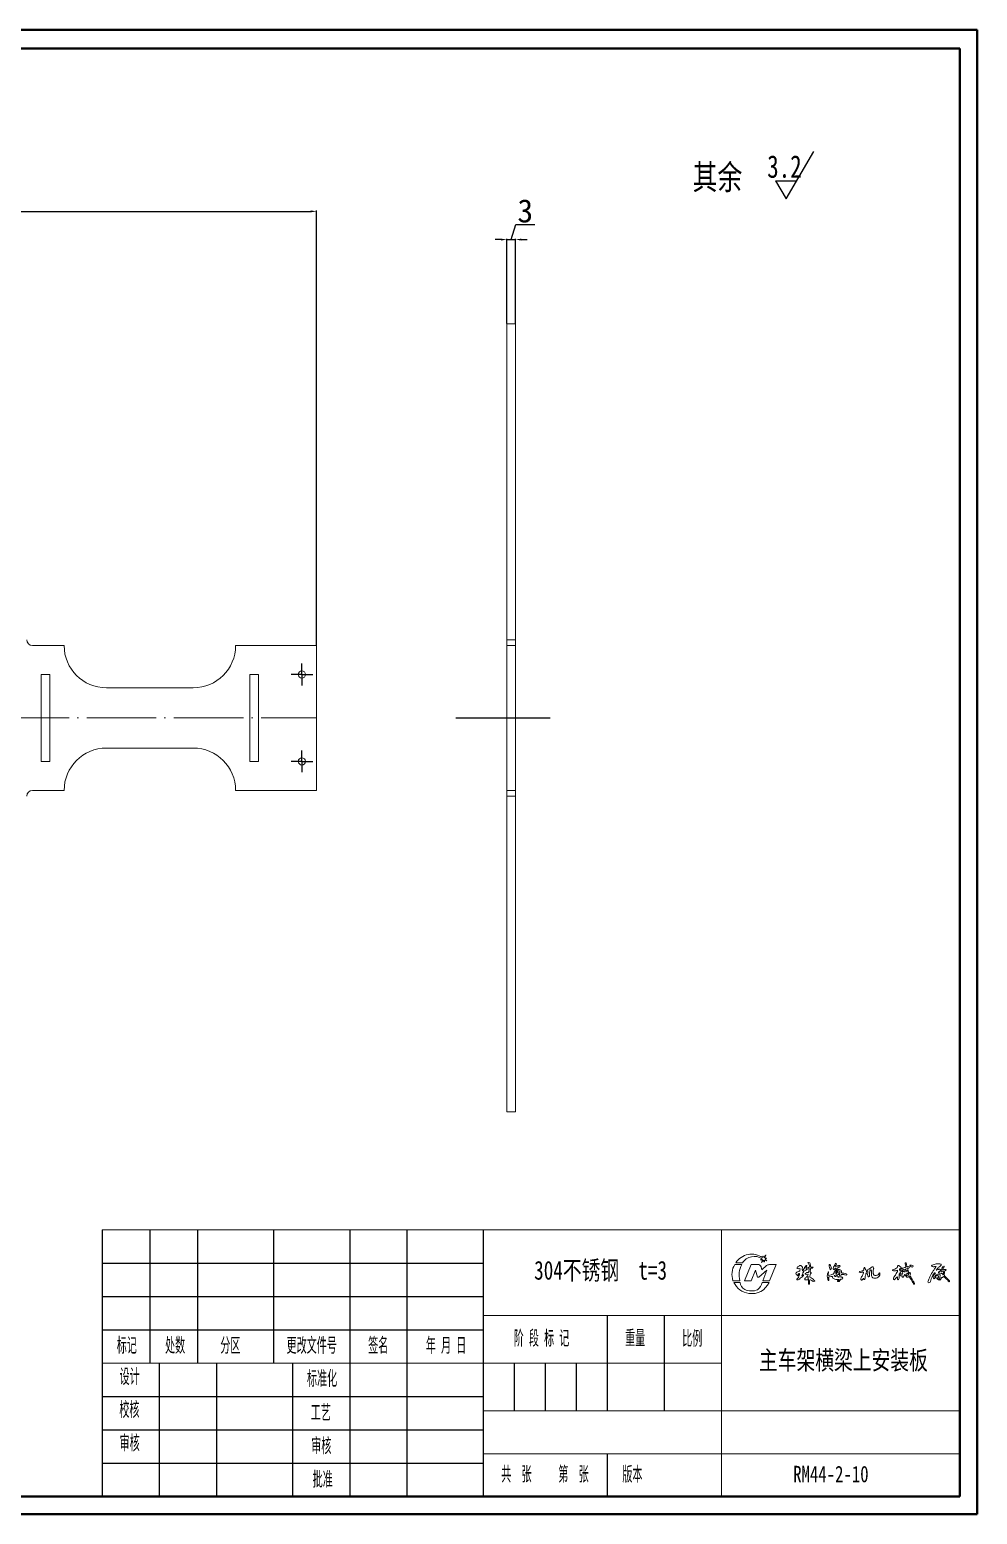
# Model space of a CAD drawing. Header units: millimetres. Extents: x 33 to 2055, y -2151 to 193.
# Drawn here: x 1728 to 2055, y -2151 to -1638 of the extents above; entities that cross this region are included whole.
import ezdxf

# ---------------------------------------------------------------- set-up
doc = ezdxf.new("R2010")
doc.units = ezdxf.units.MM
doc.linetypes.add('ACAD_ISO04W100', pattern=[30, 24, -3, 0, -3])
for name, color, linetype in [('10', 7, 'Continuous'), ('5', 7, 'Continuous'), ('9', 7, 'Continuous')]:
    doc.layers.add(name, color=color, linetype=linetype)
doc.layers.add('中心线', color=6, linetype='ACAD_ISO04W100', lineweight=0)
doc.layers.add('尺寸线', color=100, linetype='Continuous', lineweight=5)
doc.styles.add('SLDTEXTSTYLE1', font='TXT', dxfattribs={"width": 0.7, "bigfont": 'bigfont'})
doc.dimstyles.new('ISO-25', dxfattribs={"dimtxt": 2.5, "dimasz": 2.5, "dimexe": 1.25, "dimexo": 0.625, "dimtad": 1, "dimtxsty": 'Standard', "dimcen": 2.5, "dimadec": 0, "dimazin": 0, "dimtfac": 1, "dimtmove": 0, "dimatfit": 3, "dimfxl": 1, "dimarcsym": 0})

# ---------------------------------------------------------------- blocks, each defined once
blk = doc.blocks.new('SW_CENTERMARKSYMBOL_1')
at = {"layer": '10', "color": 0}
for p, q in [((-2.5, 0), (-3.75, 0)), ((0, 0), (-2.5, 0)), ((0, 2.5), (0, 3.75)), ((0, 0), (0, 2.5)), ((0, 0), (0, -2.5)), ((0, 0), (2.5, 0)), ((2.5, 0), (3.75, 0)), ((0, -2.5), (0, -3.75))]:
    blk.add_line(p, q, dxfattribs=at)
blk = doc.blocks.new('*D88')
at = {"layer": 'Defpoints', "color": 0, "transparency": 16777216}
for p in [(1826.78, -1701.09), (1536.78, -1850.94), (1826.78, -1850.94)]:
    blk.add_point(p, dxfattribs=at)
at = {"layer": '尺寸线', "color": 0, "lineweight": -2, "transparency": 16777216}
for p, q in [((1536.78, -1850.84), (1536.78, -1700.79)), ((1538.78, -1701.09), (1824.78, -1701.09)), ((1826.78, -1850.84), (1826.78, -1700.79))]:
    blk.add_line(p, q, dxfattribs=at)
at = {"layer": '尺寸线', "color": 0, "transparency": 16777216}
for points in [[(1538.78, -1700.76), (1538.78, -1701.42), (1536.78, -1701.09)], [(1824.78, -1700.76), (1824.78, -1701.42), (1826.78, -1701.09)]]:
    blk.add_solid(points, dxfattribs=at)
at = {"layer": '尺寸线', "color": 0, "transparency": 16777216, "insert": (1681.78, -1696.46), "char_height": 8, "attachment_point": 5}
blk.add_mtext('290', dxfattribs=at)
blk = doc.blocks.new('*D89')
at = {"layer": 'Defpoints', "color": 0, "transparency": 16777216}
for p in [(1895.53, -1710.83), (1892.53, -1739.94), (1895.53, -1739.94)]:
    blk.add_point(p, dxfattribs=at)
at = {"layer": '尺寸线', "color": 0, "lineweight": -2, "transparency": 16777216}
for p, q in [((1894.03, -1710.83), (1895.6, -1705.59)), ((1895.6, -1705.59), (1902.19, -1705.59)), ((1890.53, -1710.83), (1888.53, -1710.83)), ((1892.53, -1739.84), (1892.53, -1710.53)), ((1892.53, -1710.83), (1895.53, -1710.83)), ((1892.53, -1710.83), (1895.53, -1710.83)), ((1895.53, -1739.84), (1895.53, -1710.53)), ((1897.53, -1710.83), (1899.53, -1710.83))]:
    blk.add_line(p, q, dxfattribs=at)
at = {"layer": '尺寸线', "color": 0, "transparency": 16777216}
for points in [[(1890.53, -1710.5), (1890.53, -1711.16), (1892.53, -1710.83)], [(1897.53, -1710.5), (1897.53, -1711.16), (1895.53, -1710.83)]]:
    blk.add_solid(points, dxfattribs=at)
at = {"layer": '尺寸线', "color": 0, "transparency": 16777216, "insert": (1898.89, -1700.97), "char_height": 8, "attachment_point": 5}
blk.add_mtext('3', dxfattribs=at)

msp = doc.modelspace()

# ---------------------------------------------------------------- linework, layer by layer
for p, q in [((1988.946, -1696.768), (1998.552, -1680.438)), ((1985.324, -1690.611), (1988.946, -1696.768)), ((1985.324, -1690.611), (1992.567, -1690.611)), ((1874.895, -1875.935), (1907.544, -1875.935))]:
    msp.add_line(p, q)
at = {"color": 7, "linetype": 'Continuous', "lineweight": 15}
for p, q in [((1895.531, -1739.935), (1892.531, -1739.935)), ((1892.531, -1739.935), (1892.531, -1848.935)), ((1895.531, -1848.935), (1895.531, -1739.935)), ((1892.531, -1848.935), (1895.531, -1848.935)), ((1892.531, -1848.935), (1892.531, -1850.935)), ((1895.531, -1848.935), (1895.531, -1850.935)), ((1739.676, -1850.935), (1728.779, -1850.935)), ((1826.779, -1850.935), (1798.883, -1850.935)), ((1826.779, -1900.935), (1826.779, -1850.935)), ((1892.531, -1850.935), (1895.531, -1850.935)), ((1892.531, -1850.935), (1892.531, -1900.935)), ((1895.531, -1850.935), (1895.531, -1900.935)), ((1731.779, -1890.935), (1731.779, -1860.935)), ((1731.779, -1860.935), (1734.779, -1860.935)), ((1734.779, -1860.935), (1734.779, -1890.935)), ((1803.779, -1860.935), (1806.779, -1860.935)), ((1803.779, -1890.935), (1803.779, -1860.935)), ((1806.779, -1860.935), (1806.779, -1890.935)), ((1754.279, -1865.539), (1784.279, -1865.539)), ((1754.279, -1886.332), (1784.279, -1886.332)), ((1734.779, -1890.935), (1731.779, -1890.935)), ((1806.779, -1890.935), (1803.779, -1890.935)), ((1728.779, -1900.935), (1739.676, -1900.935)), ((1798.883, -1900.935), (1826.779, -1900.935)), ((1892.531, -1900.935), (1895.531, -1900.935)), ((1892.531, -1900.935), (1892.531, -1902.935)), ((1895.531, -1900.935), (1895.531, -1902.935)), ((1892.531, -1902.935), (1895.531, -1902.935)), ((1892.531, -1902.935), (1892.531, -2011.935)), ((1895.531, -1902.935), (1895.531, -2011.935)), ((1895.531, -2011.935), (1892.531, -2011.935))]:
    msp.add_line(p, q, dxfattribs=at)
for centre in [(1821.779, -1860.935), (1821.779, -1890.935)]:
    msp.add_circle(centre, 1.25, dxfattribs=at)
for centre, radius, start, end in [((1728.779, -1848.935), 2, 180, 270), ((1754.279, -1850.935), 14.604, 180, 270), ((1784.279, -1850.935), 14.604, 270, 0), ((1754.279, -1900.935), 14.604, 90, 180), ((1784.279, -1900.935), 14.604, 0, 90), ((1728.779, -1902.935), 2, 90, 180)]:
    msp.add_arc(centre, radius, start, end, dxfattribs=at)
at = {"layer": '10', "color": 7, "lineweight": 15}
for p, q in [((1966.628, -2052.586), (1966.628, -2098.648)), ((1884.373, -2082.197), (2048.883, -2082.197)), ((1752.765, -2098.648), (1966.628, -2098.648)), ((1966.628, -2098.648), (1966.628, -2144.711)), ((1884.373, -2115.099), (2048.883, -2115.099)), ((1884.373, -2129.934), (2048.883, -2129.934))]:
    msp.add_line(p, q, dxfattribs=at)
at = {"layer": '5', "color": 7, "lineweight": 15}
for p, q in [((1752.765, -2052.586), (2048.883, -2052.586)), ((1752.765, -2052.586), (2048.883, -2052.586)), ((1971.236, -2064.577), (1973.624, -2064.577)), ((1973.909, -2064.021), (1971.599, -2064.02)), ((1974.576, -2070.165), (1976.867, -2064.604)), ((1976.867, -2064.604), (1979.205, -2064.604)), ((1980.121, -2062.936), (1980.644, -2062.588)), ((1980.769, -2062.978), (1980.133, -2062.978)), ((1980.413, -2063.871), (1980.769, -2062.978)), ((1981.094, -2063.142), (1980.451, -2063.894)), ((1980.613, -2066.437), (1982.174, -2064.976)), ((1980.82, -2062.218), (1980.887, -2061.73)), ((1980.992, -2061.709), (1981.269, -2062.178)), ((1981.387, -2063.649), (1981.094, -2063.142)), ((1981.269, -2062.178), (1981.973, -2061.305)), ((1981.5, -2063.103), (1981.494, -2063.621)), ((1982.251, -2063.367), (1981.5, -2063.103)), ((1982.011, -2061.328), (1981.584, -2062.327)), ((1981.584, -2062.327), (1982.137, -2062.342)), ((1982.15, -2062.383), (1981.734, -2062.696)), ((1981.734, -2062.696), (1982.31, -2063.273)), ((1983.2, -2064.604), (1985.517, -2064.604)), ((1985.517, -2064.604), (1983.209, -2070.183)), ((2003.845, -2064.63), (2003.984, -2064.553)), ((2003.984, -2064.553), (2004.13, -2064.626)), ((2005.914, -2065.009), (2005.892, -2065.175)), ((2006.177, -2064.788), (2005.914, -2065.009)), ((2006.042, -2064.162), (2006.207, -2064.194)), ((2030.046, -2064.104), (2030.095, -2063.96)), ((2030.121, -2064.266), (2030.046, -2064.104)), ((2030.199, -2064.803), (2030.121, -2064.266)), ((2031.793, -2064.776), (2031.716, -2064.942)), ((2031.716, -2064.942), (2031.85, -2065.092)), ((2032.804, -2065.215), (2032.739, -2065.034)), ((1978.431, -2066.49), (1976.876, -2070.165)), ((1979.097, -2069.003), (1978.431, -2066.49)), ((1979.585, -2069.003), (1979.097, -2069.003)), ((1982.356, -2066.565), (1979.585, -2069.003)), ((1980.305, -2065.345), (1980.613, -2066.437)), ((1980.901, -2070.183), (1982.356, -2066.565)), ((1992.614, -2069.838), (1992.66, -2069.692)), ((1993.147, -2067.843), (1993.08, -2067.93)), ((1993.383, -2068.224), (1993.28, -2068.555)), ((1993.357, -2068.772), (1993.627, -2067.979)), ((1993.551, -2066.843), (1993.694, -2066.757)), ((1993.771, -2066.074), (1993.631, -2065.999)), ((1994.597, -2066.729), (1994.754, -2066.75)), ((1994.631, -2068.299), (1994.737, -2068.172)), ((1994.737, -2068.172), (1994.902, -2068.189)), ((1995.486, -2069.842), (1995.378, -2069.721)), ((1995.554, -2067.834), (1995.543, -2067.679)), ((1995.704, -2067.89), (1995.554, -2067.834)), ((1995.779, -2065.761), (1995.843, -2065.895)), ((1996.563, -2067.985), (1996.469, -2067.884)), ((1996.499, -2069.056), (1996.543, -2069.765)), ((1996.603, -2068.876), (1996.601, -2068.762)), ((1996.657, -2070.099), (1996.603, -2068.876)), ((1996.895, -2066.073), (1996.75, -2066.011)), ((1997.58, -2065.883), (1997.434, -2065.949)), ((2003.491, -2067.16), (2003.608, -2067.089)), ((2003.635, -2070.091), (2003.502, -2070.074)), ((2003.631, -2068.989), (2003.614, -2069.145)), ((2003.765, -2068.897), (2003.631, -2068.989)), ((2003.734, -2069.968), (2003.635, -2070.091)), ((2004.985, -2068.791), (2004.881, -2068.685)), ((2004.984, -2068.96), (2004.985, -2068.791)), ((2006, -2067.555), (2006.055, -2067.625)), ((2006.352, -2066.464), (2006.097, -2067.449)), ((2006.195, -2068.777), (2006.284, -2068.649)), ((2006.274, -2065.973), (2006.232, -2065.847)), ((2006.335, -2068.306), (2006.45, -2068.23)), ((2006.354, -2067.113), (2006.446, -2066.679)), ((2006.644, -2067.03), (2006.45, -2067.169)), ((2006.533, -2067.23), (2006.629, -2067.154)), ((2006.695, -2067.148), (2006.762, -2067.205)), ((2006.713, -2070.298), (2006.717, -2070.147)), ((2007.333, -2067.586), (2007.279, -2067.939)), ((2007.386, -2068.151), (2007.486, -2067.361)), ((2007.876, -2069.672), (2007.737, -2069.718)), ((2008.424, -2069.441), (2008.365, -2069.596)), ((2008.457, -2069.009), (2008.527, -2069.128)), ((2009.9, -2067.968), (2009.879, -2068.134)), ((2014.302, -2067.269), (2014.212, -2067.178)), ((2015.12, -2067.269), (2014.911, -2067.375)), ((2015.123, -2069.947), (2014.987, -2069.986)), ((2015.637, -2067.246), (2015.497, -2067.16)), ((2015.753, -2069.38), (2015.604, -2069.377)), ((2015.664, -2067.449), (2015.637, -2067.246)), ((2015.79, -2069.588), (2015.753, -2069.38)), ((2015.815, -2065.822), (2015.856, -2065.648)), ((2015.856, -2065.648), (2016.027, -2065.649)), ((2016.139, -2069.677), (2015.978, -2069.763)), ((2016.634, -2066.597), (2016.779, -2066.744)), ((2017.142, -2066.361), (2017.104, -2066.538)), ((2017.395, -2068.831), (2017.567, -2068.846)), ((2017.909, -2066.781), (2018.001, -2066.625)), ((2018.256, -2066.366), (2018.376, -2066.447)), ((2026.521, -2069.728), (2026.388, -2069.859)), ((2027.427, -2069.019), (2027.4, -2068.846)), ((2027.417, -2065.535), (2027.431, -2065.162)), ((2027.75, -2069.778), (2027.653, -2069.903)), ((2028.215, -2066.672), (2028.355, -2066.728)), ((2028.464, -2067.272), (2028.342, -2067.312)), ((2028.643, -2065.67), (2028.64, -2065.824)), ((2029.165, -2066.575), (2028.73, -2067.03)), ((2029.027, -2068.578), (2028.88, -2068.493)), ((2029.204, -2068.993), (2029.038, -2068.959)), ((2029.121, -2067.137), (2029.367, -2066.875)), ((2030.046, -2066.152), (2029.614, -2066.282)), ((2030.001, -2066.498), (2030.231, -2066.462)), ((2030.049, -2068.048), (2030.014, -2067.886)), ((2030.028, -2067.08), (2030.028, -2066.942)), ((2030.887, -2066.012), (2030.046, -2066.152)), ((2030.247, -2068.514), (2030.111, -2068.597)), ((2030.521, -2068.217), (2030.247, -2068.514)), ((2030.27, -2066.468), (2030.414, -2066.607)), ((2030.443, -2068.58), (2030.718, -2068.527)), ((2030.625, -2067.718), (2030.596, -2067.754)), ((2030.607, -2066.985), (2030.789, -2066.935)), ((2030.674, -2065.33), (2030.798, -2065.447)), ((2031.308, -2067.472), (2031.33, -2067.65)), ((2031.33, -2067.65), (2031.484, -2067.785)), ((2031.604, -2067.307), (2031.762, -2067.348)), ((2031.8, -2068.19), (2031.711, -2068.334)), ((2040.516, -2067.676), (2040.47, -2067.547)), ((2040.488, -2068.855), (2040.518, -2068.683)), ((2040.712, -2069.129), (2040.488, -2068.855)), ((2040.814, -2066.546), (2040.982, -2066.574)), ((2041.395, -2069.129), (2041.261, -2069.246)), ((2041.61, -2067.15), (2041.534, -2067.338)), ((2042.803, -2067.143), (2042.631, -2067.136)), ((2043.041, -2066.234), (2042.974, -2066.415)), ((2042.974, -2066.415), (2043.037, -2066.541)), ((2043.37, -2065.131), (2043.478, -2065.273)), ((2044.061, -2066.283), (2044.187, -2066.419)), ((1972.972, -2070.165), (1970.607, -2070.173)), ((1970.94, -2070.784), (1973.066, -2070.784)), ((1976.876, -2070.165), (1974.576, -2070.165)), ((1980.729, -2070.784), (1983.067, -2070.784)), ((1983.209, -2070.183), (1980.901, -2070.183)), ((1996.779, -2071.374), (1996.693, -2071.247)), ((1997.089, -2071.187), (1997.082, -2071.334)), ((1998.839, -2070.233), (1998.777, -2070.358)), ((2033.262, -2071.324), (2033.099, -2071.366))]:
    msp.add_line(p, q, dxfattribs=at)
for centre, radius, start, end in [((1976.793, -2068.035), 6.545, 148.10678, 199.0712), ((1977.048, -2067.41), 6.418, 53.99854, 148.11308), ((1980.694, -2068.234), 7.96, 152.64769, 194.03749), ((1977.975, -2066.59), 4.81, 56.30183, 147.72417), ((1979.284, -2065.674), 1.072, 17.84837, 94.25997), ((1980.133, -2062.955), 0.0228, 123.59808, 270), ((1980.434, -2063.88), 0.0228, 158.25924, 319.48501), ((1980.943, -2061.738), 0.0569, 30.5695, 172.24527), ((1981.437, -2063.62), 0.0569, 210.0475, 359.33925), ((1981.99, -2061.319), 0.0228, 336.84757, 141.15035), ((1982.137, -2062.365), 0.0228, 306.89987, 88.42974), ((1983.334, -2066.576), 1.976, 93.88116, 125.93911), ((1982.27, -2063.313), 0.0569, 250.62338, 44.9943), ((1993.628, -2065.562), 0.537, 95.00357, 146.77594), ((1993.864, -2065.265), 0.369, 40.56591, 139.98771), ((1993.131, -2067.062), 2.275, 55.36323, 63.54781), ((1996.033, -2065.172), 0.28, 71.26752, 170.74483), ((1995.923, -2065.034), 0.237, 316.66988, 32.3132), ((1996.652, -2064.109), 0.213, 66.69586, 147.69693), ((1996.431, -2064.323), 0.33, 25.63936, 82.80869), ((1995.152, -2065.139), 1.845, 356.13915, 31.29985), ((1996.713, -2064.535), 0.622, 12.6009, 87.89792), ((1996.272, -2064.93), 1.175, 346.7386, 26.84101), ((2004.573, -2064.908), 0.779, 159.05098, 196.84599), ((2004.433, -2064.627), 0.304, 179.85433, 247.00262), ((2003.049, -2065.666), 1.476, 4.16649, 30.95386), ((1995.32, -2059.463), 11.662, 330.76649, 333.99261), ((1997.344, -2059.384), 9.923, 328.44852, 331.21479), ((2005.868, -2064.408), 0.489, 309.16772, 348.94294), ((2003.016, -2065.835), 3.588, 21.79876, 27.21515), ((2007.152, -2066.78), 1.761, 94.04097, 105.21873), ((2007.889, -2068.168), 3.261, 99.23738, 105.30645), ((2007.34, -2065.276), 0.327, 29.98959, 85.48529), ((2027.891, -2065.439), 0.536, 92.38317, 148.90354), ((2027.588, -2065.445), 0.61, 29.05936, 62.6982), ((2030.171, -2064.19), 0.243, 21.32184, 108.17619), ((2034.542, -2064.396), 4.362, 185.35467, 190.09043), ((2029.312, -2064.728), 1.253, 356.92747, 29.94288), ((2033.161, -2064.533), 2.612, 185.74219, 197.75807), ((2031.929, -2066.138), 1.369, 53.71884, 95.69989), ((2041.462, -2068.797), 4.44, 103.38514, 121.96981), ((2039.602, -2064.729), 0.576, 211.526, 265.05364), ((2041.488, -2067.475), 3.177, 86.6853, 109.38389), ((2041.796, -2065.437), 1.141, 59.89747, 96.25219), ((2042.135, -2064.721), 0.358, 292.93388, 49.26034), ((1992.79, -2067.719), 0.496, 111.73471, 250.43201), ((1991.464, -2064.661), 2.838, 293.74076, 304.37866), ((1993.062, -2067.321), 2.556, 259.91518, 270.87813), ((1991.918, -2069.662), 1.637, 52.03613, 64.44068), ((1997.256, -2073.014), 5.67, 135.77997, 144.14487), ((1993.17, -2065.91), 0.481, 115.88205, 173.9154), ((1993.104, -2065.258), 0.728, 235.55963, 273.09561), ((1995.101, -2065.99), 3.227, 227.57647, 233.63482), ((1993.18, -2065.488), 0.22, 90.16643, 177.15274), ((1993.624, -2067.878), 1.038, 94.00789, 122.49705), ((1993.271, -2067.958), 0.193, 171.39316, 285.58996), ((1993.054, -2069.242), 0.637, 274.20871, 318.69402), ((1993.414, -2065.01), 1.012, 254.45682, 282.35154), ((1993.294, -2067.919), 0.166, 67.96471, 152.63215), ((1993.222, -2068.537), 0.0613, 236.67345, 342.78491), ((1992.642, -2068.552), 0.748, 317.34984, 342.87309), ((1993.324, -2068.206), 0.0613, 342.78491, 91.18323), ((1993.127, -2066.873), 0.922, 284.42988, 294.48738), ((1993.514, -2067.795), 0.0833, 338.4925, 93.47325), ((1995.496, -2071.148), 2.462, 123.39982, 142.88236), ((1993.462, -2067.936), 0.17, 345.40153, 40.67624), ((1992.815, -2066.441), 0.935, 340.21454, 1.49825), ((1992.997, -2066.197), 0.784, 343.75878, 9.03261), ((1991.554, -2064.735), 5.068, 300.69424, 306.31765), ((1993.684, -2067.808), 0.935, 317.22654, 337.38014), ((1994.402, -2068.193), 0.252, 262.75607, 335.03996), ((1996.056, -2064.484), 1.779, 203.40216, 213.911), ((1995.859, -2066.162), 1.384, 170.36434, 204.19773), ((1993.931, -2065.59), 0.659, 328.87571, 9.96208), ((1993.98, -2067.713), 0.727, 321.28638, 0.14287), ((1995.898, -2070.153), 1.893, 125.14715, 135.17814), ((1994.992, -2067.646), 0.293, 96.06335, 192.77441), ((1993.936, -2066.305), 0.931, 331.4243, 351.08691), ((1994.694, -2068.361), 0.27, 295.09104, 39.4683), ((1995.274, -2066.611), 0.448, 117.42123, 158.79048), ((1995.363, -2067.355), 0.532, 90.76751, 143.3679), ((1994.627, -2067.222), 0.36, 338.26911, 30.74864), ((1995.489, -2066.288), 0.429, 126.9119, 170.0414), ((1993.177, -2064.964), 2.278, 334.47962, 342.72974), ((1996.934, -2066.474), 1.789, 131.13318, 152.18921), ((1994.823, -2065.641), 1.297, 294.24208, 316.26159), ((1993.746, -2069.215), 1.708, 342.7667, 353.93769), ((1995.717, -2069.492), 0.289, 96.00648, 160.44021), ((1995.955, -2067.831), 2.065, 256.86891, 284.61724), ((1996.119, -2068.341), 0.877, 99.81165, 131.03223), ((1993.411, -2066.963), 3.195, 315.43317, 324.4382), ((1996.082, -2067.333), 0.673, 235.83347, 305.07277), ((1997.436, -2068.195), 2.357, 127.31067, 135.32762), ((1996.719, -2066.016), 0.975, 145.51709, 164.82413), ((1996.368, -2066.903), 1.137, 93.20974, 117.52757), ((1994.453, -2064.293), 1.874, 321.3255, 331.19696), ((1996.188, -2067.692), 0.307, 72.56929, 135.4047), ((1995.714, -2065.528), 0.845, 290.38055, 312.91964), ((2006.164, -2077.098), 13.1, 138.66815, 140.81882), ((1996.303, -2066.876), 0.524, 267.43343, 338.97668), ((1996.347, -2065.496), 0.654, 264.95169, 308.03305), ((1996.677, -2066.268), 0.623, 81.92744, 126.67163), ((1995.764, -2067.867), 0.808, 314.20692, 351.58046), ((1996.219, -2068.782), 0.212, 312.80177, 359.72413), ((1996.439, -2068.922), 0.0774, 191.77564, 274.76943), ((1996.521, -2068.809), 0.0931, 30.37273, 163.99607), ((1996.438, -2069.06), 0.0613, 3.57579, 82.82114), ((1996.482, -2069.769), 0.0613, 264.40984, 3.57579), ((1990.871, -2070.856), 5.835, 356.16, 7.45446), ((1996.655, -2065.325), 0.343, 288.53917, 10.41098), ((2006.908, -2068.427), 10.207, 169.54971, 172.32807), ((1995.374, -2066.247), 1.532, 347.61238, 6.50537), ((1997.967, -2070.323), 0.965, 152.93266, 192.2151), ((1997.225, -2070.189), 0.327, 53.29979, 111.01202), ((1998.172, -2068.679), 1.036, 166.95309, 194.40932), ((1993.318, -2066.749), 4.202, 336.20184, 340.66322), ((1998.724, -2066.863), 2.592, 233.13321, 244.16571), ((1997.994, -2067.013), 0.721, 159.46151, 185.23184), ((1998.434, -2066.085), 1.525, 220.65354, 233.05021), ((1997.606, -2068.089), 0.327, 130.87673, 189.16745), ((1999.896, -2066.885), 2.58, 166.56195, 177.22767), ((1998.286, -2066.238), 0.9, 161.24927, 183.02782), ((1997.212, -2067.453), 0.428, 294.8967, 339.12946), ((1997.804, -2065.272), 0.396, 169.41921, 216.93768), ((1997.16, -2071.16), 1.261, 40.42099, 78.10447), ((1997.733, -2064.498), 1.041, 256.37479, 283.87397), ((1993.91, -2068.604), 3.834, 15.08818, 19.81229), ((1997.67, -2064.947), 0.941, 264.49128, 284.4301), ((1995.298, -2073.216), 4.63, 40.12015, 60.26806), ((1994.003, -2060.191), 6.879, 304.54577, 308.42677), ((1998.051, -2065.873), 0.371, 52.06811, 100.59966), ((2003.991, -2068.55), 0.839, 172.67696, 206.24608), ((1999.847, -2067.578), 3.422, 345.35926, 353.68154), ((2008.792, -2068.258), 5.593, 186.8083, 198.94544), ((2004.388, -2068.228), 1.171, 150.43685, 166.48195), ((2001.333, -2066.883), 2.176, 339.33731, 352.68595), ((2004.302, -2068.092), 0.806, 165.44538, 199.15041), ((2002.556, -2067.381), 1.092, 332.22312, 15.46446), ((2002.194, -2061.128), 7.353, 280.54822, 288.24676), ((2001.902, -2069.815), 1.838, 355.24294, 21.39194), ((2003.498, -2065.057), 3.849, 273.97991, 278.85581), ((2006.191, -2065.063), 2.365, 181.72603, 206.7303), ((2008.568, -2064.545), 4.76, 199.4082, 203.32193), ((2004.741, -2069.923), 1.246, 83.52515, 121.48032), ((2003.788, -2065.681), 0.853, 298.71089, 345.13535), ((2004.222, -2066.238), 1.893, 278.35182, 308.34024), ((2006.7, -2065.162), 2.215, 190.29648, 199.45662), ((2005.444, -2069.018), 0.464, 172.86773, 253.42089), ((2006.96, -2066.208), 1.801, 144.34957, 170.68907), ((2002.477, -2066.876), 2.871, 13.13159, 19.52313), ((2005.464, -2066.036), 0.268, 224.4428, 331.22424), ((2004.226, -2074.115), 4.777, 70.91261, 76.87081), ((2004.807, -2067.272), 0.742, 322.56195, 347.73017), ((2006.89, -2067.993), 1.471, 144.60088, 157.4718), ((2005.861, -2068.48), 0.255, 147.82, 225.32738), ((2006.969, -2071.462), 3.386, 91.09513, 113.0134), ((2006.643, -2065.575), 3.233, 252.69997, 262.0361), ((2004.776, -2066.617), 1.055, 330.18511, 347.99972), ((2006.004, -2066.262), 0.32, 102.74047, 162.33987), ((2006.424, -2068.431), 1.33, 241.49331, 269.79703), ((2009.359, -2068.659), 3.992, 143.38742, 152.8231), ((2006.138, -2064.759), 0.483, 239.46341, 298.59173), ((2006.171, -2066.156), 0.315, 78.85274, 139.1547), ((2006.753, -2068.143), 0.955, 133.38991, 142.03165), ((2006.241, -2066.826), 0.82, 256.87561, 276.74517), ((2004.229, -2065.354), 2.136, 334.36531, 343.16404), ((2007.39, -2068.639), 1.106, 162.46075, 180.49175), ((2006.37, -2067.496), 0.148, 257.35369, 8.59842), ((2007.395, -2067.006), 1.175, 135.77568, 152.49696), ((2006.415, -2067.119), 0.0607, 174.36274, 305.45423), ((2006.389, -2064.693), 0.49, 267.65225, 307.84646), ((2006.887, -2072.36), 2.64, 82.33881, 100.222), ((2006.666, -2066.822), 0.262, 132.13492, 147.01586), ((2006.178, -2068.95), 0.77, 30.60002, 69.33977), ((2006.74, -2066.876), 0.352, 87.96358, 135.13708), ((2006.57, -2067.278), 0.0607, 128.13944, 185.70466), ((2007.817, -2067.333), 1.308, 177.83307, 186.1836), ((2010.466, -2068.282), 4.439, 145.28134, 151.83317), ((2006.667, -2067.202), 0.0607, 62.84712, 128.13944), ((2006.421, -2066.656), 0.436, 300.7695, 314.15184), ((2006.994, -2070.948), 0.848, 86.44899, 109.08666), ((2007.615, -2068.538), 1.804, 110.46738, 119.5821), ((1999.413, -2066.691), 7.659, 343.36215, 345.88869), ((2007.065, -2068.509), 0.489, 230.0997, 288.7629), ((2005.762, -2064.432), 2.315, 295.31345, 303.35768), ((2008.144, -2066.141), 1.743, 217.59684, 226.2384), ((2006.669, -2065.373), 0.409, 291.27437, 335.76256), ((2006.545, -2066.274), 1.838, 281.26614, 291.01765), ((2007.161, -2067.288), 0.25, 206.74106, 293.2294), ((2007.2, -2067.064), 0.305, 358.35224, 134.77651), ((2007.088, -2070.015), 0.458, 259.12262, 341.84204), ((2007.3, -2066.823), 0.529, 48.73299, 120.01574), ((2007.158, -2064.79), 0.76, 261.14893, 286.60528), ((2007.021, -2069.858), 0.246, 275.85777, 27.63047), ((2007.219, -2067.93), 0.0607, 255.96963, 351.74296), ((2007.069, -2068.745), 0.274, 304.08962, 16.85772), ((2007.273, -2067.577), 0.0607, 351.74296, 101.99256), ((2006.13, -2068.275), 1.262, 341.9753, 5.65657), ((2006.639, -2064.791), 1.035, 315.36404, 341.91805), ((2006.65, -2067.161), 0.859, 346.49377, 5.8595), ((2007.012, -2069.638), 0.729, 314.57212, 353.66859), ((2007.31, -2067.132), 0.783, 28.24187, 64.4197), ((2009.447, -2068.707), 1.634, 155.57345, 184.64559), ((2008.098, -2068.444), 0.484, 234.80046, 273.26907), ((2007.993, -2068.808), 0.872, 262.30006, 295.26022), ((2008.141, -2068.513), 0.514, 74.17181, 110.67067), ((2007.833, -2066.964), 0.263, 338.24435, 50.47087), ((2008.461, -2067.201), 0.409, 160.09577, 229.41631), ((2007.838, -2070.821), 1.915, 71.13597, 81.36517), ((2008.574, -2065.098), 2.443, 261.08588, 268.85479), ((2008.48, -2069.734), 1.727, 74.94063, 96.59662), ((2009.47, -2069.612), 1.06, 152.8165, 170.71013), ((2007.419, -2076.748), 9.274, 78.08665, 83.14928), ((2009.804, -2065.935), 2.304, 247.66272, 259.89858), ((2009.284, -2068.463), 0.79, 38.77309, 86.38804), ((2009.551, -2067.556), 0.664, 256.86653, 299.54845), ((2014.449, -2067.216), 0.239, 88.61056, 171.00204), ((2015.207, -2063.872), 3.515, 255.08217, 265.17792), ((2012.988, -2060.501), 6.64, 282.75949, 289.69337), ((2015.594, -2069.673), 0.886, 142.60953, 185.5261), ((2017.362, -2066.84), 3.942, 227.76456, 232.93961), ((2009.846, -2065.846), 6.023, 326.89245, 332.27689), ((2013.927, -2062.441), 4.974, 283.87896, 288.39849), ((2014.482, -2068.918), 1.212, 301.92472, 337.74683), ((2013.054, -2067.086), 2.635, 323.66249, 352.08888), ((2015.158, -2066.058), 0.697, 275.53426, 19.80089), ((2015.976, -2069.576), 0.186, 183.7166, 270.64392), ((2015.211, -2066.418), 1.121, 8.57633, 43.3212), ((2014.845, -2069.07), 1.43, 334.88556, 4.48875), ((2020.373, -2068.994), 4.103, 174.6877, 179.49849), ((2019.745, -2069.327), 3.53, 150.74152, 168.3445), ((2016.78, -2066.149), 0.472, 192.53939, 251.94565), ((2017.341, -2067.355), 0.72, 157.77031, 200.13057), ((2016.212, -2066.755), 0.566, 324.71284, 1.10896), ((2018.224, -2068.06), 1.132, 176.21977, 222.91089), ((2008.929, -2067.036), 8.22, 353.37041, 358.4457), ((2015.097, -2067.015), 2.064, 353.22326, 13.37655), ((2017.786, -2067.224), 1.077, 97.62492, 126.71996), ((2017.263, -2068.317), 0.61, 299.96091, 333.97474), ((2017.443, -2065.646), 0.549, 291.38328, 329.59079), ((2019.131, -2067.782), 1.374, 168.09333, 190.89099), ((2024.848, -2067.936), 7.067, 180.85757, 185.26996), ((2008.005, -2065.463), 9.991, 348.24412, 352.41924), ((2016.679, -2063.954), 2.326, 302.1333, 311.08782), ((2016.825, -2065.211), 1.839, 309.7516, 321.08318), ((2021.437, -2070.374), 5.675, 121.01497, 124.68213), ((2014.776, -2067.169), 3.671, 359.98446, 11.3371), ((2024.877, -2067.351), 6.432, 178.38568, 183.24953), ((2013.429, -2068.197), 5.049, 1.34932, 5.47816), ((2019.932, -2068.237), 1.464, 173.7747, 209.46668), ((2018.833, -2065.736), 0.393, 345.38413, 144.80873), ((2017.445, -2070.657), 2.087, 44.49478, 54.49986), ((2019.604, -2066.5), 2.776, 256.03282, 286.0682), ((2024.957, -2067.006), 5.916, 171.97534, 186.07816), ((2018.184, -2068.067), 0.991, 5.2333, 26.02074), ((2017.553, -2065.472), 1.7, 335.38476, 347.64566), ((2019.423, -2067.978), 0.253, 179.65304, 263.12671), ((2019.683, -2067.935), 0.413, 225.36565, 276.03531), ((2019.894, -2066.565), 1.789, 264.62119, 299.72766), ((2020.019, -2067.898), 1.317, 285.56644, 4.42241), ((2020.549, -2067.774), 0.415, 304.03292, 19.3571), ((2021.283, -2067.899), 0.432, 97.374, 142.60412), ((2020.994, -2067.725), 0.346, 348.07803, 47.47698), ((2025.928, -2066.47), 0.273, 164.68104, 236.53228), ((2024.225, -2060.515), 6.057, 283.75338, 299.43994), ((2026.163, -2065.886), 0.899, 244.58666, 279.90362), ((2027.683, -2069.46), 1.617, 168.75715, 188.62986), ((2026.506, -2069.256), 0.614, 226.63108, 258.92644), ((2027.099, -2069.674), 1.133, 133.79354, 152.12619), ((2034.834, -2073.659), 9.781, 146.2824, 150.59117), ((2026.513, -2065.159), 1.625, 263.10676, 289.05182), ((2027.659, -2070.194), 1.23, 132.11322, 157.7573), ((2022.712, -2065.914), 4.611, 329.85284, 336.70089), ((2026.679, -2068.736), 0.567, 285.90802, 322.94314), ((2033.054, -2070.748), 6.809, 146.00988, 153.76073), ((2026.996, -2065.941), 0.755, 273.57476, 301.33654), ((2027.526, -2069.264), 0.436, 106.80552, 154.70226), ((2027.023, -2065.42), 0.41, 295.73802, 343.67734), ((2027.089, -2066.781), 0.358, 333.32896, 33.04183), ((2028.678, -2069.237), 1.27, 170.09056, 187.70482), ((2028.037, -2069.42), 0.617, 178.86858, 231.52787), ((2027.406, -2069.337), 0.56, 307.91305, 3.57718), ((2030.501, -2069.045), 2.549, 177.52003, 185.77892), ((2024.405, -2068.495), 3.575, 352.93608, 1.78853), ((2028.969, -2068.305), 0.993, 132.14254, 184.52517), ((2027.021, -2066.771), 1.96, 34.18843, 55.84857), ((2028.757, -2066.412), 0.601, 136.29963, 205.60617), ((2028.603, -2068.163), 0.328, 40.82293, 171.14546), ((2028.693, -2068.124), 0.414, 178.40215, 296.86375), ((2028.591, -2067.481), 0.301, 145.75587, 196.87612), ((2028.22, -2065.433), 0.573, 280.30258, 317.03011), ((2028.778, -2066.813), 0.432, 120.06604, 168.66267), ((2028.953, -2067.542), 0.558, 113.55705, 151.15416), ((2029.366, -2066.891), 0.922, 117.32381, 150.67009), ((2028.897, -2067.678), 0.274, 260.33848, 339.3398), ((2029.338, -2066.223), 0.423, 85.12581, 159.15713), ((2029.768, -2068.746), 0.76, 167.22594, 196.26337), ((2029.169, -2067.183), 0.0668, 136.79223, 219.18543), ((2028.653, -2067.532), 0.557, 334.11276, 33.40374), ((2029.52, -2066.889), 0.474, 101.59953, 138.47708), ((2030.111, -2070.751), 1.979, 106.59712, 117.29771), ((2029.416, -2066.92), 0.0668, 50.34535, 136.79223), ((2028.814, -2063.655), 2.218, 284.62522, 298.58625), ((2029.36, -2066.263), 0.174, 291.61523, 331.22067), ((2030.73, -2065.645), 1.765, 223.91936, 233.06684), ((2029.676, -2066.49), 0.217, 106.57999, 138.65368), ((2028.363, -2068.233), 1.337, 332.27933, 356.40053), ((2029.858, -2066.939), 0.222, 211.8628, 320.3412), ((2030.21, -2068.362), 0.515, 112.33808, 174.96964), ((2029.803, -2064.705), 0.901, 274.63376, 297.53629), ((2030.348, -2066.67), 0.42, 162.39629, 220.38071), ((2030.011, -2066.564), 0.0668, 98.9286, 162.02323), ((2031.248, -2068.19), 1.208, 173.2568, 199.67777), ((2029.956, -2065.309), 0.327, 323.57903, 26.99106), ((2030.241, -2066.528), 0.0668, 63.95188, 98.9286), ((2030.456, -2068.645), 0.0668, 100.81612, 189.86149), ((2032.681, -2067.057), 2.794, 214.91395, 222.13171), ((2030.944, -2066.575), 0.531, 183.43577, 230.57471), ((2029.799, -2067.862), 0.805, 333.79983, 7.70906), ((2030.702, -2067.812), 1.124, 265.22559, 302.16234), ((2030.89, -2067.829), 0.287, 86.59074, 157.39669), ((2031.021, -2066.901), 0.493, 84.32528, 129.54923), ((2029.546, -2066.964), 1.243, 1.34784, 20.86675), ((2030.533, -2067.741), 0.808, 283.29535, 322.17982), ((2030.626, -2064.435), 1.026, 279.60894, 299.35701), ((2030.744, -2065.039), 0.984, 278.36914, 309.82239), ((2030.222, -2068.092), 0.879, 13.91894, 38.73773), ((2028.934, -2067.09), 2.242, 358.63909, 17.65342), ((2030.776, -2068.152), 0.403, 347.88195, 42.25172), ((2031.237, -2065.768), 0.452, 35.28434, 103.784), ((2032.732, -2066.703), 1.617, 195.79593, 208.35528), ((2031.36, -2068.99), 0.234, 17.36706, 104.68947), ((2037.23, -2070.268), 7.369, 139.74669, 142.61696), ((2030.922, -2067.39), 0.687, 324.84653, 6.92606), ((2034.914, -2067.451), 3.64, 203.80113, 217.99314), ((2035.776, -2066.608), 4.417, 203.01254, 219.36768), ((2031.206, -2067.796), 0.713, 326.39261, 38.84945), ((2032.859, -2064.116), 1.404, 224.06332, 255.8517), ((2030.428, -2071.212), 2.22, 29.24927, 43.23074), ((2027.563, -2072.619), 5.773, 23.02971, 33.77647), ((2034.94, -2069.127), 2.762, 201.2342, 216.21796), ((2032.342, -2064.997), 0.511, 289.88514, 334.75238), ((2035.433, -2068.847), 2.928, 330.5705, 344.60798), ((2045.278, -2072.361), 7.537, 150.49191, 158.70448), ((2048.317, -2072.886), 10.492, 144.39322, 156.18351), ((2042.076, -2070.886), 3.302, 156.17451, 171.84725), ((2035.241, -2067.621), 4.276, 333.14693, 340.4125), ((2040.75, -2069.308), 1.502, 149.57008, 170.24812), ((2036.747, -2066.389), 3.463, 321.42723, 333.3333), ((2039.979, -2064.329), 1.063, 246.3551, 266.49125), ((2040.188, -2069.08), 0.454, 170.36269, 258.35962), ((2040.981, -2068.901), 1.245, 126.85048, 184.77042), ((2048.426, -2072.025), 10.109, 142.57197, 148.72607), ((2040.618, -2068.112), 0.795, 128.70562, 167.67336), ((2040.54, -2066.861), 1.598, 93.92541, 113.05638), ((2039.904, -2069.134), 0.436, 296.26699, 7.90397), ((2040.142, -2068.497), 1.005, 70.99544, 91.21424), ((2040.64, -2068.117), 0.458, 105.64458, 152.31163), ((2042.256, -2068.863), 1.933, 175.57336, 186.27583), ((2041.252, -2069.012), 0.97, 119.67298, 162.09876), ((2038.999, -2065.014), 1.647, 328.24474, 340.39086), ((2040.569, -2065.657), 0.415, 57.68166, 109.54099), ((2040.447, -2068.276), 0.413, 279.859, 329.55007), ((2042.431, -2067.065), 2.405, 133.02447, 141.47338), ((2040.077, -2070.357), 1.382, 32.44039, 62.65213), ((2041.724, -2069.967), 2.034, 82.49047, 117.89979), ((2040.76, -2068.18), 0.308, 277.86904, 342.46026), ((2041.06, -2066.521), 0.248, 103.22258, 185.78051), ((2042.211, -2066.891), 1.269, 142.55764, 165.52461), ((2041.721, -2066.448), 0.736, 124.03824, 166.83196), ((2040.925, -2069.053), 0.79, 28.2798, 80.59196), ((2040.599, -2067.253), 1.284, 45.42807, 61.96929), ((2041.995, -2068.988), 0.979, 219.82796, 272.67461), ((2041.714, -2069.148), 0.463, 192.14943, 281.43708), ((2043.355, -2067.62), 2.714, 127.55775, 138.95119), ((2040.926, -2068.612), 0.698, 312.22426, 354.53917), ((2041.588, -2066.086), 0.267, 250.82895, 328.87951), ((2041.754, -2067.191), 0.265, 213.84895, 289.59587), ((2041.458, -2066.578), 0.592, 284.86175, 320.05275), ((2041.191, -2064.166), 1.399, 291.36547, 320.75735), ((2041.731, -2069.339), 0.274, 285.82337, 359.73893), ((2042.036, -2066.751), 0.571, 57.89123, 112.61628), ((2041.445, -2069.772), 2.365, 62.90644, 80.31864), ((2041.459, -2066.139), 0.936, 298.95203, 321.00139), ((2041.632, -2068.311), 0.508, 344.00346, 45.24173), ((2036.349, -2068.24), 5.762, 348.99341, 354.35643), ((2041.692, -2069.284), 0.766, 297.09266, 351.0472), ((2041.163, -2068.531), 0.961, 343.37318, 4.79056), ((2042.043, -2066.424), 0.336, 295.25267, 27.83355), ((2042.851, -2069.387), 0.403, 132.8218, 182.25923), ((2042.954, -2066.848), 0.433, 173.56539, 221.70524), ((2042.664, -2067.955), 0.321, 19.14625, 116.08979), ((2046.286, -2067.525), 3.832, 158.37591, 169.09229), ((2042.752, -2068.831), 0.314, 236.10494, 304.29465), ((2043.655, -2066.249), 0.941, 149.67755, 171.63458), ((2043.138, -2067.502), 0.491, 72.4547, 132.90662), ((2043.332, -2065.799), 0.49, 134.76416, 177.12423), ((2038.496, -2064.2), 6.601, 312.19317, 316.66432), ((2043.286, -2067.775), 0.327, 193.22324, 255.94484), ((2043.396, -2065.551), 0.421, 93.49946, 166.2315), ((2043.792, -2068.298), 1.912, 102.49944, 113.25453), ((2040.776, -2065.155), 2.509, 334.51803, 342.68356), ((2042.286, -2065.08), 1.208, 317.14152, 350.82555), ((2042.896, -2067.833), 0.403, 320.17858, 12.47358), ((2038.601, -2067.42), 4.7, 356.01313, 4.70489), ((2041.735, -2071.421), 3.111, 49.86849, 59.86227), ((2043.687, -2066.822), 0.498, 86.97612, 128.36632), ((2041.447, -2067.846), 2.143, 347.3147, 356.93361), ((2048.669, -2063.739), 6.877, 221.73635, 227.72098), ((2042.906, -2067.569), 0.786, 330.1538, 9.64947), ((2044.611, -2067.23), 0.953, 149.89594, 192.59769), ((2043.935, -2066.703), 0.438, 73.34155, 120.35971), ((2055.205, -2058.107), 15.844, 223.64523, 226.8958), ((2043.692, -2066.231), 0.529, 280.20216, 339.20847), ((2022.261, -2090.128), 30.467, 42.33545, 44.36126), ((2041.36, -2073.257), 4.685, 45.44785, 49.88656), ((2045.627, -2069.566), 1.041, 199.81102, 248.88841), ((2038.606, -2075.951), 8.853, 39.85673, 45.75202), ((1976.846, -2068.122), 6.478, 204.25819, 263.22268), ((1976.336, -2070.32), 3.303, 188.07778, 239.36943), ((1977.027, -2068.298), 5.412, 243.98588, 292.70965), ((1977.127, -2068.138), 6.502, 260.74299, 335.98713), ((1975.301, -2069.063), 5.694, 312.06403, 342.41098), ((1996.833, -2070.611), 0.765, 265.92367, 288.99747), ((1997.515, -2070.932), 0.497, 170.8204, 210.91739), ((1995.634, -2070.694), 1.4, 353.48882, 6.8611), ((1998.457, -2069.971), 0.502, 227.82776, 309.58112), ((2006.994, -2070.143), 0.321, 208.77301, 271.37545), ((2031.273, -2071.969), 1.879, 29.13681, 40.08432), ((2038.847, -2066.141), 7.311, 215.24554, 219.50841), ((2033.453, -2070.947), 0.549, 191.22426, 229.74851), ((2032.263, -2071.161), 1.012, 350.69717, 21.33761), ((2038.347, -2070.548), 0.449, 144.17237, 214.89385), ((2038.274, -2070.357), 0.537, 236.57187, 353.53592), ((2045.166, -2070.315), 0.238, 291.03733, 9.09892)]:
    msp.add_arc(centre, radius, start, end, dxfattribs=at)
at = {"layer": '9', "color": 7, "lineweight": 40}
for p, q in [((2054.982, -1638.387), (1330.531, -1638.387)), ((2054.982, -2150.804), (2054.982, -1638.387)), ((2054.982, -1638.387), (2054.982, -2150.804)), ((1345.428, -1644.926), (2048.893, -1644.926)), ((2048.893, -1644.926), (2048.893, -2144.711)), ((1345.428, -2144.711), (2048.893, -2144.711)), ((1330.531, -2150.804), (2054.982, -2150.804))]:
    msp.add_line(p, q, dxfattribs=at)
at = {"layer": '9', "color": 7}
for p, q in [((1752.765, -2052.586), (1752.765, -2144.711)), ((1769.216, -2052.586), (1769.216, -2098.648)), ((1785.667, -2052.586), (1785.667, -2098.648)), ((1811.989, -2052.586), (1811.989, -2098.648)), ((1838.31, -2052.586), (1838.31, -2144.711)), ((1858.052, -2052.586), (1858.052, -2144.711)), ((1884.373, -2052.586), (1884.373, -2144.711)), ((1752.765, -2064.101), (1884.373, -2064.101)), ((1752.765, -2075.617), (1884.373, -2075.617)), ((1927.146, -2082.197), (1927.146, -2115.099)), ((1946.887, -2082.197), (1946.887, -2115.099)), ((1752.765, -2087.133), (1884.373, -2087.133)), ((1772.507, -2098.648), (1772.507, -2144.711)), ((1792.248, -2098.648), (1792.248, -2144.711)), ((1818.569, -2098.648), (1818.569, -2144.711)), ((1895.066, -2098.648), (1895.066, -2115.099)), ((1905.759, -2098.648), (1905.759, -2115.099)), ((1916.452, -2098.648), (1916.452, -2115.099)), ((1752.765, -2110.164), (1884.373, -2110.164)), ((1752.765, -2121.68), (1884.373, -2121.68)), ((1927.146, -2129.934), (1927.146, -2144.711)), ((1752.765, -2133.195), (1884.373, -2133.195))]:
    msp.add_line(p, q, dxfattribs=at)
at = {"layer": '中心线'}
msp.add_line((1536.779, -1875.935), (1826.779, -1875.935), dxfattribs=at)

# ---------------------------------------------------------------- block references
at = {"layer": '10'}
for p in [(1821.779, -1860.935), (1821.779, -1890.935)]:
    msp.add_blockref('SW_CENTERMARKSYMBOL_1', p, dxfattribs=at)

# ---------------------------------------------------------------- texts
at = {"attachment_point": 1}
for s, width, gutter_width, insert, char_height in [('{\\fHYSWLongFangSong|b0|i0|c134|p2;其余}', 7262.73274, 43.226, (1956.672, -1684.972), 8.57652), ('{\\fHYSWLongFangSong|b0|i0|c134|p2;3.2}', 12.97085, 8.1, (1982.432, -1681.729), 7.776), ('{\\fHYSWLongFangSong|b0|i0|c134|p2;RM44-2-10}', 543.99813, 2.778, (1991.401, -2134.069), 5.67)]:
    msp.add_mtext_dynamic_manual_height_columns(s, width=width, gutter_width=gutter_width, heights=[0], dxfattribs=dict(at, insert=insert, char_height=char_height))
at = {"char_height": 6.48, "width": 178.29082, "attachment_point": 1}
for s, insert in [('{\\fHYSWLongFangSong|b0|i0|c134|p2;304不锈钢  t=3}', (1901.962, -2063.332)), ('{\\fHYSWLongFangSong|b0|i0|c134|p2;主车架横梁上安装板}', (1979.581, -2094.361))]:
    msp.add_mtext(s, dxfattribs=dict(at, insert=insert))
at = {"layer": '9', "color": 7, "char_height": 4.95845, "attachment_point": 2, "style": 'SLDTEXTSTYLE1'}
for s, insert in [('{\\fHYSWLongFangSong|b0|i0|c134|p2;标记}', (1761.319, -2089.919)), ('{\\fHYSWLongFangSong|b0|i0|c134|p2;处数}', (1777.988, -2089.919)), ('{\\fHYSWLongFangSong|b0|i0|c134|p2;分区}', (1797.072, -2089.919)), ('{\\fHYSWLongFangSong|b0|i0|c134|p2;更改文件号}', (1825.16, -2089.919)), ('{\\fHYSWLongFangSong|b0|i0|c134|p2;签名}', (1848.122, -2089.919)), ('{\\fHYSWLongFangSong|b0|i0|c134|p2;年 月 日}', (1871.555, -2089.919)), ('{\\fHYSWLongFangSong|b0|i0|c134|p2;阶 段 标 记}', (1904.502, -2087.445)), ('{\\fHYSWLongFangSong|b0|i0|c134|p2;重量}', (1936.839, -2087.352)), ('{\\fHYSWLongFangSong|b0|i0|c134|p2;比例}', (1956.547, -2087.537)), ('{\\fHYSWLongFangSong|b0|i0|c134|p2;设计}', (1762.29, -2100.677)), ('{\\fHYSWLongFangSong|b0|i0|c134|p2;标准化}', (1828.729, -2101.349)), ('{\\fHYSWLongFangSong|b0|i0|c134|p2;校核}', (1762.209, -2112.045)), ('{\\fHYSWLongFangSong|b0|i0|c134|p2;工艺}', (1828.3, -2113.075)), ('{\\fHYSWLongFangSong|b0|i0|c134|p2;审核}', (1762.295, -2123.605)), ('{\\fHYSWLongFangSong|b0|i0|c134|p2;审核}', (1828.47, -2124.56)), ('{\\fHYSWLongFangSong|b0|i0|c134|p2;批准}', (1828.953, -2136.131)), ('{\\fHYSWLongFangSong|b0|i0|c134|p2;共  张}', (1895.838, -2134.348)), ('{\\fHYSWLongFangSong|b0|i0|c134|p2;第  张}', (1915.555, -2134.348)), ('{\\fHYSWLongFangSong|b0|i0|c134|p2;版本}', (1935.885, -2134.384))]:
    msp.add_mtext(s, dxfattribs=dict(at, insert=insert))

# ---------------------------------------------------------------- dimensions: what is measured, and where the dimension line sits
at = {"layer": '尺寸线'}
for base, p1, p2, picture, middle in [((1826.779, -1701.089), (1536.779, -1850.935), (1826.779, -1850.935), '*D88', (1681.779, -1696.464)), ((1895.531, -1710.829), (1892.531, -1739.935), (1895.531, -1739.935), '*D89', (1896.227, -1700.966))]:
    dim = msp.add_linear_dim(base=base, p1=p1, p2=p2, dimstyle='ISO-25', override={"dimtxt": 8, "dimasz": 2, "dimexe": 0.3, "dimexo": 0.1, "dimtmove": 1}, dxfattribs=at)
    dim.commit()
    dim.dimension.update_dxf_attribs({"geometry": picture, "text_midpoint": middle})

doc.saveas('drawing.dxf')
